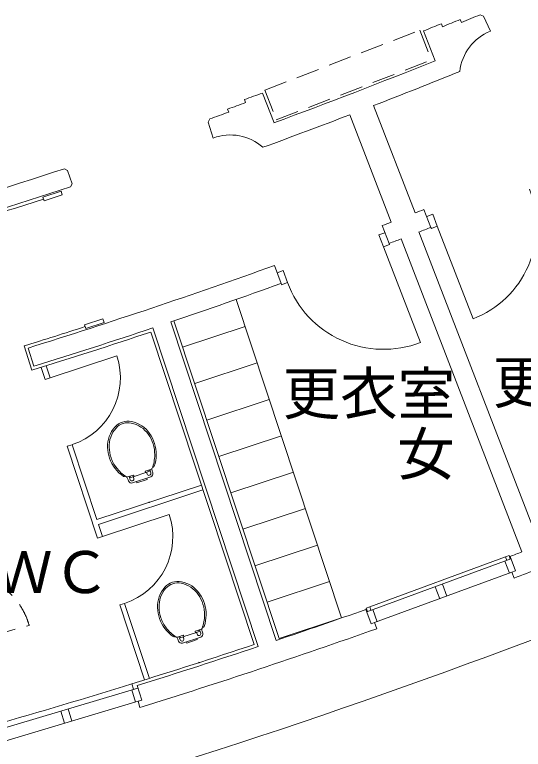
# Model space of a CAD drawing. Units: millimetres, scale not verified. Extents: x -25290 to 16938, y -16058 to 13603.
# Drawn here: x 3924 to 7905, y -7015 to -1260 of the extents above; entities that cross this region are included whole.
import ezdxf
from ezdxf.enums import TextEntityAlignment as Align

# ---------------------------------------------------------------- set-up
doc = ezdxf.new("R2010")
doc.units = ezdxf.units.MM
doc.header["$LTSCALE"] = 150
doc.linetypes.add('DASHED1', pattern=[1.8, 1.2, -0.6])
doc.layers.add('0-2_2', color=7, linetype='Continuous', lineweight=9)
doc.layers.add('0-A_20', color=7, linetype='Continuous', lineweight=9)
doc.styles.add('HGｺﾞｼｯｸE', font='')
doc.styles.get('HGｺﾞｼｯｸE').set_extended_font_data('HGｺﾞｼｯｸE')

msp = doc.modelspace()

# ---------------------------------------------------------------- linework, layer by layer
at = {"layer": '0-2_2'}
for p, q in [((7411.6, -1297.5), (7420.6, -1320.8)), ((7263.5, -1331), (7272.6, -1354.3)), ((7124.3, -1387.4), (7214.4, -1620.9)), ((5863.3, -1873.9), (5953.5, -2107.5)), ((5722.3, -1925.7), (5731.4, -1949)), ((5590.2, -2000.3), (5599.2, -2023.7)), ((7057.6, -2813.5), (6733.2, -1972.8)), ((6870.8, -2885.6), (6546.4, -2044.9)), ((5450.1, -2077.3), (5437.5, -2103)), ((5477.9, -2226.8), (5437.5, -2103)), ((4313.1, -2466.8), (4338.4, -2479.6)), ((4372.7, -2584.3), (4338.4, -2479.6)), ((4372.7, -2584.3), (4359.9, -2609.6)), ((4286.9, -2644), (4296.2, -2672.5)), ((4296.2, -2672.5), (4153.4, -2718.8)), ((7127.5, -2786.2), (7181.6, -2926.4)), ((7149.2, -2842.3), (7195.6, -2823.6)), ((7231.7, -2917.1), (7195.6, -2823.6)), ((6800.6, -2912.4), (6854.7, -3052.5)), ((7181.6, -2926.4), (7185.2, -2935.7)), ((7185.2, -2935.7), (7231.7, -2917.1)), ((7231.7, -2917.1), (7511.6, -3642.6)), ((6775.3, -2985.8), (6822.2, -2968.4)), ((6775.3, -2985.8), (6811.3, -3079.2)), ((7088.3, -2962.6), (8034.4, -5414.6)), ((6948.2, -3016.7), (7894.3, -5468.6)), ((6811.3, -3079.2), (6858.3, -3061.8)), ((6811.3, -3079.2), (7100.3, -3828.1)), ((6858.3, -3061.8), (6854.7, -3052.5)), ((6008.3, -3366.2), (5957.5, -3224.8)), ((5977.8, -3281.4), (6024.8, -3264)), ((6024.8, -3264), (6058.7, -3358.2)), ((6011.7, -3375.6), (6008.3, -3366.2)), ((6011.7, -3375.6), (6058.7, -3358.2)), ((5657.6, -3490.7), (6482.5, -5984.9)), ((4614.3, -3642.9), (4471.5, -3689.2)), ((5146.4, -3666.7), (5971.6, -6162)), ((5170.1, -3658.7), (5993, -6146.8)), ((4471.5, -3689.2), (4480.8, -3717.8)), ((5829.3, -6209.8), (5004.1, -3714.6)), ((5238.5, -3865.4), (5728, -3703.5)), ((5797.7, -6193.9), (4988.2, -3746.3)), ((3997.3, -3855.1), (4057.9, -4045.9)), ((4028.7, -3871.5), (4074.2, -4014.7)), ((4200.2, -4105.7), (4723, -3932.8)), ((4162.2, -4118.3), (4130.7, -4023.3)), ((4200.2, -4105.7), (4168.9, -4011.3)), ((5332.8, -4150.6), (5822.3, -3988.7)), ((4162.2, -4118.3), (4200.2, -4105.7)), ((5427.1, -4435.8), (5916.6, -4273.9)), ((5521.4, -4720.9), (6011, -4559)), ((4335.1, -4641.2), (4373.1, -4628.6)), ((4573.2, -5361.3), (4335.1, -4641.2)), ((4567.2, -5215.7), (4373.1, -4628.6)), ((4947.2, -4834.9), (4993.4, -4819.6)), ((4976.6, -4836.7), (4973.1, -4826.3)), ((4989.2, -4849.4), (4980.7, -4823.8)), ((5002.5, -4806), (5010, -4803.5)), ((4783.6, -4878.4), (4791, -4875.9)), ((4806.5, -4881.5), (4852.6, -4866.2)), ((4819.1, -4877.3), (4827.6, -4902.8)), ((4826.7, -4874.8), (4830.2, -4885.1)), ((4831.4, -4885.8), (4842.8, -4882)), ((4845.7, -4881), (4856.2, -4877.6)), ((4846.5, -4928.2), (4989.1, -4881.1)), ((4851.4, -4879.2), (4856.1, -4893.4)), ((4857.4, -4875.1), (4854.6, -4866.6)), ((4858.3, -4876.9), (4855.2, -4867.5)), ((4858.3, -4876.9), (4949.1, -4846.9)), ((4948.7, -4844.9), (4945.9, -4836.4)), ((4949.1, -4846.9), (4945.9, -4837.4)), ((4951.2, -4846.1), (4961.7, -4842.7)), ((4960.7, -4858.8), (4956, -4844.6)), ((4961.8, -4900.6), (4958.7, -4891.1)), ((4964.5, -4841.7), (4975.9, -4838)), ((5005, -4849.4), (5002.4, -4841.5)), ((5615.7, -5006.1), (6105.3, -4844.2)), ((4567.2, -5215.7), (5384.7, -4945.3)), ((4814.9, -4912.3), (4812.3, -4904.4)), ((4880.1, -4927.7), (4877, -4918.2)), ((4880.1, -4927.7), (4961.8, -4900.6)), ((4579.8, -5253.7), (5397.3, -4983.3)), ((4611.3, -5348.7), (5134.1, -5175.8)), ((5710, -5291.3), (6199.6, -5129.4)), ((4611.3, -5348.7), (4579.8, -5253.7)), ((4573.2, -5361.3), (4611.3, -5348.7)), ((5804.3, -5576.4), (6293.9, -5414.5)), ((7807.9, -5523.1), (6679.8, -5938.2)), ((7775, -5535.2), (7764.7, -5506.9)), ((7800.8, -5504.4), (7843.7, -5616.7)), ((7760.9, -5540.4), (7796.7, -5633.9)), ((7815.5, -5627), (6741.2, -6022.4)), ((7815.5, -5627), (7843.7, -5616.7)), ((7833.5, -5674.1), (7815.5, -5627)), ((5898.7, -5861.6), (6388.2, -5699.7)), ((7216, -5741), (7250.5, -5835)), ((7272.3, -5720.2), (7306.8, -5814.2)), ((4746.1, -5884.1), (4784.2, -5871.6)), ((4746.1, -5884.1), (4940.3, -6471.2)), ((4784.2, -5871.6), (4978.5, -6459.3)), ((6673.2, -5919.4), (6713, -6032.7)), ((6684.5, -5936.5), (6674.2, -5908.3)), ((6712.7, -5926.2), (6702.4, -5898)), ((6760, -6015.5), (6726.8, -5921)), ((5993, -6146.8), (6482.5, -5984.9)), ((6713, -6032.7), (6741.2, -6022.4)), ((6758, -6069.9), (6741.2, -6022.4)), ((5339.3, -6099.9), (5336.5, -6091.5)), ((5339.7, -6101.9), (5336.6, -6092.5)), ((5337.9, -6089.9), (5384.1, -6074.7)), ((5341.9, -6101.2), (5352.3, -6097.7)), ((5351.3, -6113.9), (5346.6, -6099.6)), ((5355.2, -6096.8), (5366.6, -6093)), ((5367.2, -6091.7), (5363.8, -6081.4)), ((5379.9, -6104.4), (5371.4, -6078.8)), ((5395.7, -6104.5), (5393.1, -6096.5)), ((5393.2, -6061), (5400.6, -6058.5)), ((5174.2, -6133.4), (5181.7, -6130.9)), ((5197.1, -6136.5), (5243.3, -6121.2)), ((5209.8, -6132.3), (5218.3, -6157.9)), ((5217.4, -6129.8), (5220.8, -6140.1)), ((5222.1, -6140.8), (5233.5, -6137)), ((5236.4, -6136.1), (5246.8, -6132.6)), ((5237.2, -6183.2), (5379.8, -6136.1)), ((5242.1, -6134.2), (5246.8, -6148.4)), ((5248.1, -6130.1), (5245.3, -6121.6)), ((5248.9, -6131.9), (5245.8, -6122.5)), ((5248.9, -6131.9), (5339.7, -6101.9)), ((5270.8, -6182.7), (5352.5, -6155.6)), ((5352.5, -6155.6), (5349.4, -6146.1)), ((5205.6, -6167.3), (5202.9, -6159.4)), ((5270.8, -6182.7), (5267.6, -6173.2)), ((4854.8, -6544.7), (4842, -6501.9)), ((4888.3, -6534.7), (3736.5, -6878.7)), ((4840.4, -6549), (4870.2, -6644.5)), ((4882.4, -6515.6), (4918.2, -6630.3)), ((4889.4, -6638.8), (3792.6, -6966.4)), ((4889.4, -6638.8), (4918.2, -6630.3)), ((4904.4, -6687), (4889.4, -6638.8)), ((4283.9, -6715.2), (4312.5, -6811.1)), ((4341.5, -6698), (4370, -6793.9))]:
    msp.add_line(p, q, dxfattribs=at)
at = {"layer": '0-2_2', "linetype": 'DASHED1'}
msp.add_line((3495.5, -6196.7), (4037, -6044), dxfattribs=at)
at = {"layer": '0-2_2'}
for points in [[(7567, -1260.4), (7593.7, -1271), (7646.9, -1389.9)], [(4286.9, -2644), (4144, -2690.3), (4153.4, -2718.8)], [(4614.3, -3642.9), (4623.7, -3671.4), (4480.8, -3717.8)], [(7764.7, -5506.9), (6702.4, -5898), (6674.2, -5908.3)], [(7803.2, -5524.8), (7792.9, -5496.6), (7764.7, -5506.9)]]:
    msp.add_lwpolyline(points, dxfattribs=at)
at = {"layer": '0-2_2', "linetype": 'DASHED1'}
for points in [[(5881.3, -1850.9), (7095.6, -1382.4), (7185.7, -1615.9)], [(5881.3, -1850.9), (5971.4, -2084.4), (7185.7, -1615.9)]]:
    msp.add_lwpolyline(points, dxfattribs=at)
at = {"layer": '0-2_2'}
for centre in [(4976, -5080.5), (5366.6, -6335.5)]:
    msp.add_circle(centre, 2, dxfattribs=at)
for centre, radius, start, end in [((-9858.7, 40747.8), 45479.1, 292.32988, 292.52945), ((-9858.7, 40747.8), 45454, 292.14122, 292.33055), ((-9858.7, 40747.8), 45429, 291.95236, 292.14178), ((7788.8, -1745.9), 383.2, 111.72975, 173.82597), ((-9858.7, 40747.8), 45679.3, 290.2523, 291.94769), ((-9858.7, 40747.8), 45829.5, 291.22516, 292.13269), ((-9858.7, 40747.8), 45429, 290.0582, 290.24762), ((-9858.7, 40747.8), 45454, 289.87006, 290.05876), ((-9858.7, 40747.8), 45479.1, 289.67053, 289.8701), ((-9858.7, 40747.8), 45829.5, 290.06729, 290.97482), ((5612, -2585.8), 383.2, 48.37401, 110.47023), ((-9858.7, 40747.8), 45479.1, 284.52272, 288.1563), ((-9858.7, 40747.8), 45629.3, 284.74857, 288.15628), ((7231.7, -2917.1), 777.7, 291.09999, 21.8504), ((-9858.7, 40747.8), 45654.3, 284.78011, 287.86728), ((-9858.7, 40747.8), 46730.6, 291.22275, 291.31482), ((-9858.7, 40747.8), 46730.6, 290.88518, 290.97723), ((-9858.7, 40747.8), 46880.7, 291.19168, 291.31413), ((-9858.7, 40747.8), 46880.7, 290.88586, 291.00842), ((-9858.7, 40747.8), 46730.6, 287.2883, 289.7827), ((-9858.7, 40747.8), 46880.7, 288.66708, 289.7827), ((6811.3, -3079.2), 802.7, 200.33429, 291.09999), ((-9858.7, 40747.8), 50179.7, 285.10176, 297.62124), ((-9858.7, 40747.8), 46705.5, 287.2574, 287.87364), ((-9858.7, 40747.8), 46880.7, 287.28938, 288.48354), ((-9858.7, 40747.8), 46905.8, 287.25899, 288.45287), ((4200.2, -4105.7), 550.7, 288.29999, 18.29999), ((4810.9, -4581.4), 137.2, 78.20999, 138.37999), ((4810.9, -4581.4), 125.2, 78.20999, 138.37999), ((4792.5, -4669.7), 215.3, 34.39, 78.20999), ((4792.5, -4669.7), 227.3, 34.39, 78.20999), ((4878.3, -4641.3), 227.3, 138.37999, 182.26999), ((4878.3, -4641.3), 215.3, 138.37999, 182.2), ((4726.4, -4714.9), 307.4, 18.29999, 34.37999), ((4726.4, -4714.9), 295.4, 18.29999, 34.37999), ((4958.3, -4638.2), 307.4, 182.20999, 198.29999), ((4958.3, -4638.2), 295.4, 182.20999, 198.29999), ((4749.7, -4705.4), 270.3, 359.17999, 17.93999), ((4746.3, -4704.9), 285.3, 341.09999, 17.64999), ((4719.6, -4705), 300.4, 338.76999, 359.23999), ((4936.4, -4642), 285.3, 198.93999, 235.48999), ((4934.1, -4644.5), 270.3, 198.64, 217.40999), ((4957.9, -4626.2), 300.4, 217.34999, 237.84), ((4990.3, -4810.1), 10, 288.29999, 338.76999), ((5107, -4806.9), 110.1, 185.37, 198.28999), ((5006.8, -4794), 10, 288.29999, 341.09999), ((4780.4, -4868.9), 10, 235.48999, 288.29999), ((4803.3, -4872), 9.99, 237.81999, 288.29999), ((4707.7, -4939), 110.1, 18.40999, 31.21999), ((4831.1, -4884.8), 1, 198.29999, 288.29999), ((4853.3, -4868.1), 2, 18.29999, 108.29999), ((4855.5, -4875.7), 2, 288.29999, 18.29999), ((4947.8, -4836.8), 2, 108.29999, 198.29999), ((4950.6, -4844.2), 2, 198.29999, 288.29999), ((4974.9, -4854.1), 15, 198.29999, 18.29999), ((4975.6, -4837), 1, 288.29999, 18.29999), ((4981.3, -4857.3), 25, 288.29999, 18.29999), ((4838.7, -4904.5), 25, 198.29999, 288.29999), ((4841.9, -4898.1), 15, 198.29999, 18.29999), ((4611.3, -5348.7), 550.6, 288.29999, 18.29999), ((-9858.7, 40747.8), 49508.9, 290.89723, 291.01309), ((-9858.7, 40747.8), 49679.1, 290.86259, 291.33701), ((5269, -5896.3), 227.3, 138.37999, 182.26999), ((5269, -5896.3), 215.3, 138.37999, 182.2), ((5201.6, -5836.5), 137.2, 78.20999, 138.37999), ((5201.6, -5836.5), 125.2, 78.20999, 138.37999), ((5183.2, -5924.7), 215.3, 34.39, 78.20999), ((5183.2, -5924.7), 227.3, 34.39, 78.20999), ((5117.1, -5969.9), 295.4, 18.29999, 34.37999), ((5117.1, -5969.9), 307.4, 18.29999, 34.37999), ((5349, -5893.2), 307.4, 182.20999, 198.29999), ((5349, -5893.2), 295.4, 182.20999, 198.29999), ((5140.3, -5960.5), 270.3, 359.17999, 17.93999), ((5137, -5959.9), 285.3, 341.09999, 17.64999), ((-9858.7, 40747.8), 49508.9, 288.6476, 289.50662), ((5110.3, -5960.1), 300.4, 338.76999, 359.23999), ((5327.1, -5897), 285.3, 198.93999, 235.48999), ((5324.7, -5899.5), 270.3, 198.64, 217.40999), ((-9858.7, 40747.8), 49679.1, 287.28758, 289.54088), ((5348.6, -5881.2), 300.4, 217.34999, 237.84), ((5338.5, -6091.8), 2, 108.29999, 198.29999), ((5366.3, -6092), 1, 288.29999, 18.29999), ((5380.9, -6065.2), 10, 288.29999, 338.76999), ((5497.6, -6062), 110.1, 185.37, 198.28999), ((5397.5, -6049), 10, 288.29999, 341.09999), ((5171.1, -6123.9), 10, 235.48999, 288.29999), ((5194, -6127), 9.99, 237.81999, 288.29999), ((5098.4, -6194), 110.1, 18.40999, 31.21999), ((5232.5, -6153.1), 15, 198.29999, 18.29999), ((5221.8, -6139.8), 1, 198.29999, 288.29999), ((5243.9, -6123.1), 2, 18.29999, 108.29999), ((5246.2, -6130.7), 2, 288.29999, 18.29999), ((5341.2, -6099.3), 2, 198.29999, 288.29999), ((5365.6, -6109.1), 15, 198.29999, 18.29999), ((5371.9, -6112.3), 25, 288.29999, 18.29999), ((-9858.7, 40747.8), 49483.8, 287.28233, 288.4449), ((-9858.7, 40747.8), 49508.9, 287.32224, 288.47379), ((5229.3, -6159.5), 25, 198.29999, 288.29999), ((-9858.7, 40747.8), 49483.8, 285.97157, 287.28233)]:
    msp.add_arc(centre, radius, start, end, dxfattribs=at)
at = {"layer": '0-2_2', "linetype": 'DASHED1'}
msp.add_arc((3495.5, -6196.7), 562.6, 15.74998, 105.75, dxfattribs=at)

# ---------------------------------------------------------------- texts
at = {"layer": '0-A_20', "style": 'HGｺﾞｼｯｸE'}
for s, p in [('更衣室', (7665.5, -4404.7)), ('更衣室', (6020.9, -4492.6)), ('女', (6917.6, -4964.8)), ('女子ＷＣ', (2870.7, -5890.6))]:
    msp.add_text(s, height=329.9, dxfattribs=at).set_placement(p, align=Align.BOTTOM_LEFT)
msp.add_text('大ホール棟・小ホ－ル棟・管理事務所へ', height=439.9, rotation=27.564, dxfattribs=at).set_placement((5391.7, -10464.8), align=Align.BOTTOM_LEFT)

doc.saveas('drawing.dxf')
